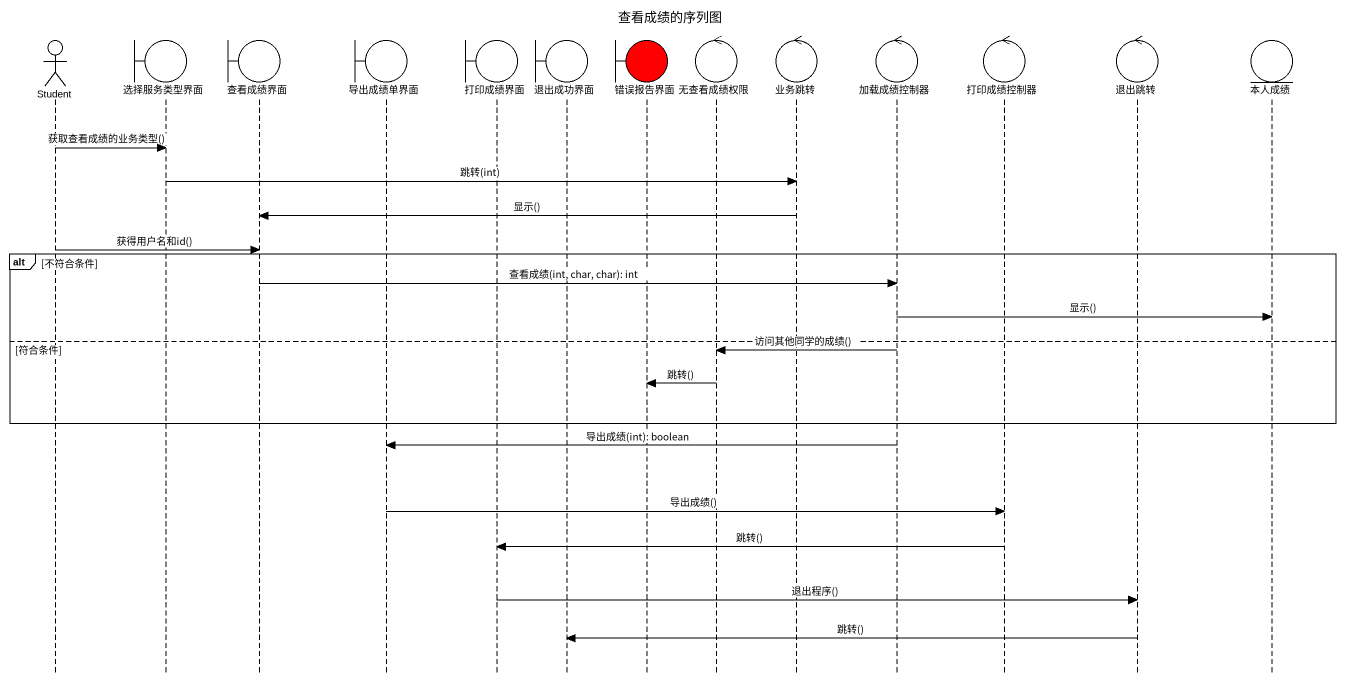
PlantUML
@startuml
title 查看成绩的序列图
hide footbox
actor Student
boundary 选择服务类型界面
boundary 查看成绩界面
boundary 导出成绩单界面
boundary 打印成绩界面
boundary 退出成功界面
boundary 错误报告界面 #FF0000
control 无查看成绩权限
control 业务跳转
control 加载成绩控制器
control 打印成绩控制器
control 退出跳转
entity 本人成绩

Student -> 选择服务类型界面 : 获取查看成绩的业务类型()
选择服务类型界面 -> 业务跳转 : 跳转(int)
业务跳转 -> 查看成绩界面 : 显示()
Student -> 查看成绩界面 : 获得用户名和id()
alt 不符合条件
  查看成绩界面 -> 加载成绩控制器 : 查看成绩(int, char, char): int
  加载成绩控制器 -> 本人成绩 : 显示()
else 符合条件
  加载成绩控制器 -> 无查看成绩权限 : 访问其他同学的成绩()
  无查看成绩权限 -> 错误报告界面 : 跳转()
end
加载成绩控制器 -> 导出成绩单界面 : 导出成绩(int): boolean
导出成绩单界面 -> 打印成绩控制器 : 导出成绩()
打印成绩控制器 -> 打印成绩界面 : 跳转()
打印成绩界面 -> 退出跳转 : 退出程序()
退出跳转 -> 退出成功界面 : 跳转()
@enduml
